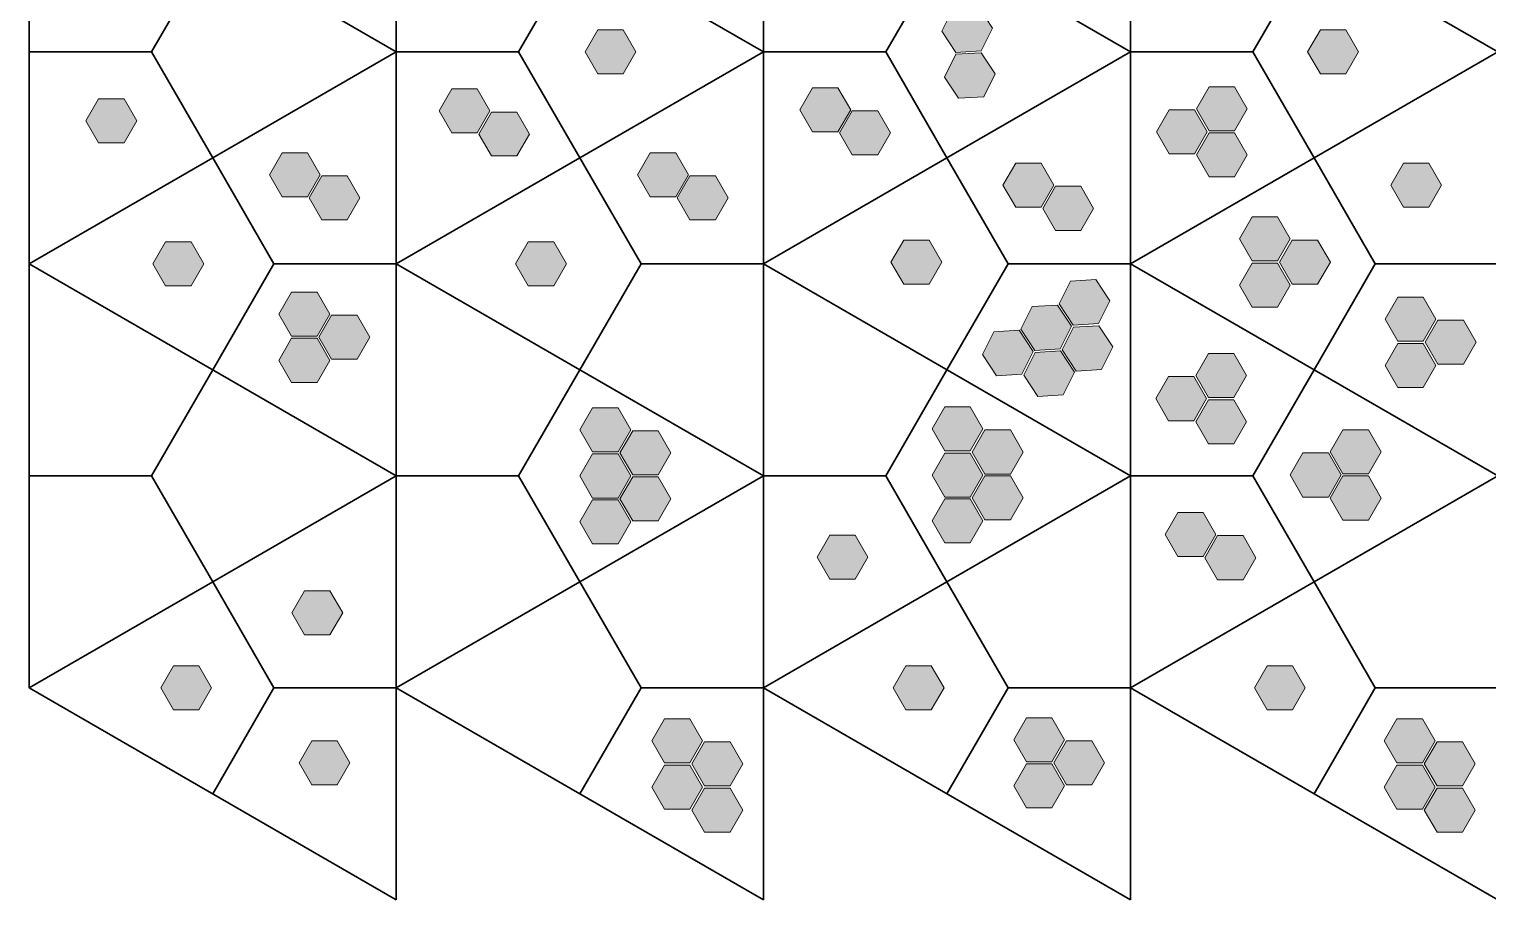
# Model space of a CAD drawing. Header units: centimetres. Extents: x 1.7 to 32, y -24.5 to -2.
# Drawn here: x 1.66 to 18.88, y -24.52 to -14.24 of the extents above; entities that cross this region are included whole.
import ezdxf

# ---------------------------------------------------------------- set-up
doc = ezdxf.new("R2010")
doc.units = ezdxf.units.CM
doc.header["$MEASUREMENT"] = 0
doc.layers.add('Camada 1', color=7, linetype='Continuous', lineweight=0)

msp = doc.modelspace()

# ---------------------------------------------------------------- hatches: boundary and pattern name
at = {"layer": 'Camada 1', "true_color": 0xe61f5b, "transparency": 33554687}
h = msp.add_hatch(color=232, dxfattribs=at)
h.dxf.hatch_style = 2
h.paths.add_polyline_path([(13.03, -14.226), (12.865, -13.976), (12.565, -13.994), (12.431, -14.263), (12.597, -14.513), (12.896, -14.495)])
h = msp.add_hatch(color=232, dxfattribs=at)
h.dxf.hatch_style = 2
h.paths.add_polyline_path([(8.67, -14.247), (8.37, -14.247), (8.22, -14.507), (8.37, -14.767), (8.67, -14.767), (8.82, -14.507)])
h = msp.add_hatch(color=232, dxfattribs=at)
h.dxf.hatch_style = 2
h.paths.add_polyline_path([(17.199, -14.247), (16.899, -14.247), (16.749, -14.507), (16.899, -14.767), (17.199, -14.767), (17.349, -14.507)])
h = msp.add_hatch(color=232, dxfattribs=at)
h.dxf.hatch_style = 2
h.paths.add_polyline_path([(13.061, -14.768), (12.895, -14.517), (12.596, -14.536), (12.462, -14.804), (12.627, -15.054), (12.927, -15.036)])
h = msp.add_hatch(color=232, dxfattribs=at)
h.dxf.hatch_style = 2
h.paths.add_polyline_path([(6.947, -14.943), (6.647, -14.943), (6.497, -15.203), (6.647, -15.463), (6.947, -15.463), (7.097, -15.203)])
h = msp.add_hatch(color=232, dxfattribs=at)
h.dxf.hatch_style = 2
h.paths.add_polyline_path([(11.205, -14.931), (10.905, -14.931), (10.755, -15.191), (10.905, -15.451), (11.205, -15.451), (11.355, -15.191)])
h = msp.add_hatch(color=232, dxfattribs=at)
h.dxf.hatch_style = 2
h.paths.add_polyline_path([(15.586, -14.918), (15.436, -15.178), (15.586, -15.438), (15.886, -15.438), (16.036, -15.178), (15.886, -14.918)])
h = msp.add_hatch(color=232, dxfattribs=at)
h.dxf.hatch_style = 2
h.paths.add_polyline_path([(2.778, -15.06), (2.478, -15.06), (2.328, -15.32), (2.478, -15.579), (2.778, -15.579), (2.928, -15.32)])
h = msp.add_hatch(color=232, dxfattribs=at)
h.dxf.hatch_style = 2
h.paths.add_polyline_path([(7.416, -15.217), (7.116, -15.217), (6.966, -15.477), (7.116, -15.736), (7.416, -15.736), (7.566, -15.477)])
h = msp.add_hatch(color=232, dxfattribs=at)
h.dxf.hatch_style = 2
h.paths.add_polyline_path([(11.674, -15.204), (11.374, -15.204), (11.224, -15.464), (11.374, -15.724), (11.674, -15.724), (11.824, -15.464)])
h = msp.add_hatch(color=232, dxfattribs=at)
h.dxf.hatch_style = 2
h.paths.add_polyline_path([(15.114, -15.191), (14.964, -15.451), (15.114, -15.711), (15.414, -15.711), (15.564, -15.451), (15.414, -15.191)])
h = msp.add_hatch(color=232, dxfattribs=at)
h.dxf.hatch_style = 2
h.paths.add_polyline_path([(15.586, -15.464), (15.436, -15.724), (15.586, -15.983), (15.886, -15.983), (16.036, -15.724), (15.886, -15.464)])
h = msp.add_hatch(color=232, dxfattribs=at)
h.dxf.hatch_style = 2
h.paths.add_polyline_path([(4.944, -15.698), (4.644, -15.698), (4.494, -15.958), (4.644, -16.218), (4.944, -16.218), (5.094, -15.958)])
h = msp.add_hatch(color=232, dxfattribs=at)
h.dxf.hatch_style = 2
h.paths.add_polyline_path([(9.29, -15.698), (8.99, -15.698), (8.84, -15.958), (8.99, -16.218), (9.29, -16.218), (9.44, -15.958)])
h = msp.add_hatch(color=232, dxfattribs=at)
h.dxf.hatch_style = 2
h.paths.add_polyline_path([(13.603, -15.821), (13.303, -15.821), (13.153, -16.081), (13.303, -16.341), (13.603, -16.341), (13.753, -16.081)])
h = msp.add_hatch(color=232, dxfattribs=at)
h.dxf.hatch_style = 2
h.paths.add_polyline_path([(18.18, -15.821), (17.88, -15.821), (17.73, -16.081), (17.88, -16.341), (18.18, -16.341), (18.33, -16.081)])
h = msp.add_hatch(color=232, dxfattribs=at)
h.dxf.hatch_style = 2
h.paths.add_polyline_path([(5.412, -15.971), (5.112, -15.971), (4.962, -16.231), (5.112, -16.491), (5.412, -16.491), (5.562, -16.231)])
h = msp.add_hatch(color=232, dxfattribs=at)
h.dxf.hatch_style = 2
h.paths.add_polyline_path([(9.758, -15.971), (9.458, -15.971), (9.308, -16.231), (9.458, -16.491), (9.758, -16.491), (9.908, -16.231)])
h = msp.add_hatch(color=232, dxfattribs=at)
h.dxf.hatch_style = 2
h.paths.add_polyline_path([(14.072, -16.094), (13.772, -16.094), (13.622, -16.354), (13.772, -16.614), (14.072, -16.614), (14.222, -16.354)])
h = msp.add_hatch(color=232, dxfattribs=at)
h.dxf.hatch_style = 2
h.paths.add_polyline_path([(16.394, -16.455), (16.094, -16.455), (15.944, -16.715), (16.094, -16.975), (16.394, -16.975), (16.544, -16.715)])
h = msp.add_hatch(color=232, dxfattribs=at)
h.dxf.hatch_style = 2
h.paths.add_polyline_path([(3.569, -16.749), (3.269, -16.749), (3.119, -17.009), (3.269, -17.269), (3.569, -17.269), (3.719, -17.009)])
h = msp.add_hatch(color=232, dxfattribs=at)
h.dxf.hatch_style = 2
h.paths.add_polyline_path([(7.85, -16.749), (7.55, -16.749), (7.4, -17.009), (7.55, -17.269), (7.85, -17.269), (8, -17.009)])
h = msp.add_hatch(color=232, dxfattribs=at)
h.dxf.hatch_style = 2
h.paths.add_polyline_path([(12.281, -16.728), (11.981, -16.728), (11.831, -16.988), (11.981, -17.247), (12.281, -17.247), (12.431, -16.988)])
h = msp.add_hatch(color=232, dxfattribs=at)
h.dxf.hatch_style = 2
h.paths.add_polyline_path([(16.867, -16.728), (16.567, -16.728), (16.417, -16.988), (16.567, -17.247), (16.867, -17.247), (17.017, -16.988)])
h = msp.add_hatch(color=232, dxfattribs=at)
h.dxf.hatch_style = 2
h.paths.add_polyline_path([(16.394, -17), (16.094, -17), (15.944, -17.26), (16.094, -17.52), (16.394, -17.52), (16.544, -17.26)])
h = msp.add_hatch(color=232, dxfattribs=at)
h.dxf.hatch_style = 2
h.paths.add_polyline_path([(14.416, -17.444), (14.25, -17.194), (13.951, -17.212), (13.817, -17.481), (13.983, -17.731), (14.282, -17.713)])
h = msp.add_hatch(color=232, dxfattribs=at)
h.dxf.hatch_style = 2
h.paths.add_polyline_path([(5.056, -17.343), (4.756, -17.343), (4.606, -17.603), (4.756, -17.863), (5.056, -17.863), (5.206, -17.603)])
h = msp.add_hatch(color=232, dxfattribs=at)
h.dxf.hatch_style = 2
h.paths.add_polyline_path([(13.961, -17.745), (13.796, -17.495), (13.496, -17.513), (13.362, -17.781), (13.528, -18.032), (13.827, -18.013)])
h = msp.add_hatch(color=232, dxfattribs=at)
h.dxf.hatch_style = 2
h.paths.add_polyline_path([(18.114, -17.403), (17.814, -17.403), (17.664, -17.663), (17.814, -17.922), (18.114, -17.922), (18.264, -17.663)])
h = msp.add_hatch(color=232, dxfattribs=at)
h.dxf.hatch_style = 2
h.paths.add_polyline_path([(5.528, -17.616), (5.228, -17.616), (5.078, -17.876), (5.228, -18.136), (5.528, -18.136), (5.678, -17.876)])
h = msp.add_hatch(color=232, dxfattribs=at)
h.dxf.hatch_style = 2
h.paths.add_polyline_path([(18.587, -17.675), (18.287, -17.675), (18.137, -17.935), (18.287, -18.195), (18.587, -18.195), (18.737, -17.935)])
h = msp.add_hatch(color=232, dxfattribs=at)
h.dxf.hatch_style = 2
h.paths.add_polyline_path([(5.056, -17.888), (4.756, -17.888), (4.606, -18.148), (4.756, -18.408), (5.056, -18.408), (5.206, -18.148)])
h = msp.add_hatch(color=232, dxfattribs=at)
h.dxf.hatch_style = 2
h.paths.add_polyline_path([(13.51, -18.044), (13.344, -17.793), (13.045, -17.812), (12.911, -18.08), (13.077, -18.33), (13.376, -18.312)])
h = msp.add_hatch(color=232, dxfattribs=at)
h.dxf.hatch_style = 2
h.paths.add_polyline_path([(14.45, -17.989), (14.284, -17.739), (13.985, -17.757), (13.851, -18.025), (14.016, -18.276), (14.316, -18.257)])
h = msp.add_hatch(color=232, dxfattribs=at)
h.dxf.hatch_style = 2
h.paths.add_polyline_path([(13.998, -18.288), (13.833, -18.037), (13.533, -18.056), (13.399, -18.324), (13.565, -18.574), (13.864, -18.556)])
h = msp.add_hatch(color=232, dxfattribs=at)
h.dxf.hatch_style = 2
h.paths.add_polyline_path([(15.579, -18.067), (15.429, -18.327), (15.579, -18.586), (15.879, -18.586), (16.029, -18.327), (15.879, -18.067)])
h = msp.add_hatch(color=232, dxfattribs=at)
h.dxf.hatch_style = 2
h.paths.add_polyline_path([(18.114, -17.948), (17.814, -17.948), (17.664, -18.208), (17.814, -18.467), (18.114, -18.467), (18.264, -18.208)])
h = msp.add_hatch(color=232, dxfattribs=at)
h.dxf.hatch_style = 2
h.paths.add_polyline_path([(15.107, -18.34), (14.957, -18.6), (15.107, -18.86), (15.407, -18.86), (15.557, -18.6), (15.407, -18.34)])
h = msp.add_hatch(color=232, dxfattribs=at)
h.dxf.hatch_style = 2
h.paths.add_polyline_path([(8.609, -18.708), (8.309, -18.708), (8.159, -18.968), (8.309, -19.228), (8.609, -19.228), (8.759, -18.968)])
h = msp.add_hatch(color=232, dxfattribs=at)
h.dxf.hatch_style = 2
h.paths.add_polyline_path([(12.767, -18.697), (12.467, -18.697), (12.317, -18.957), (12.467, -19.217), (12.767, -19.217), (12.917, -18.957)])
h = msp.add_hatch(color=232, dxfattribs=at)
h.dxf.hatch_style = 2
h.paths.add_polyline_path([(15.579, -18.613), (15.429, -18.872), (15.579, -19.132), (15.879, -19.132), (16.029, -18.872), (15.879, -18.613)])
h = msp.add_hatch(color=232, dxfattribs=at)
h.dxf.hatch_style = 2
h.paths.add_polyline_path([(9.082, -18.981), (8.782, -18.981), (8.632, -19.241), (8.782, -19.5), (9.082, -19.5), (9.232, -19.241)])
h = msp.add_hatch(color=232, dxfattribs=at)
h.dxf.hatch_style = 2
h.paths.add_polyline_path([(13.24, -18.97), (12.94, -18.97), (12.79, -19.23), (12.94, -19.49), (13.24, -19.49), (13.39, -19.23)])
h = msp.add_hatch(color=232, dxfattribs=at)
h.dxf.hatch_style = 2
h.paths.add_polyline_path([(17.166, -18.968), (17.016, -19.227), (17.166, -19.487), (17.466, -19.487), (17.616, -19.227), (17.466, -18.968)])
h = msp.add_hatch(color=232, dxfattribs=at)
h.dxf.hatch_style = 2
h.paths.add_polyline_path([(8.609, -19.253), (8.309, -19.253), (8.159, -19.513), (8.309, -19.773), (8.609, -19.773), (8.759, -19.513)])
h = msp.add_hatch(color=232, dxfattribs=at)
h.dxf.hatch_style = 2
h.paths.add_polyline_path([(12.767, -19.242), (12.467, -19.242), (12.317, -19.502), (12.467, -19.762), (12.767, -19.762), (12.917, -19.502)])
h = msp.add_hatch(color=232, dxfattribs=at)
h.dxf.hatch_style = 2
h.paths.add_polyline_path([(16.694, -19.241), (16.544, -19.501), (16.694, -19.761), (16.994, -19.761), (17.144, -19.501), (16.994, -19.241)])
h = msp.add_hatch(color=232, dxfattribs=at)
h.dxf.hatch_style = 2
h.paths.add_polyline_path([(9.082, -19.522), (8.782, -19.522), (8.632, -19.782), (8.782, -20.042), (9.082, -20.042), (9.232, -19.782)])
h = msp.add_hatch(color=232, dxfattribs=at)
h.dxf.hatch_style = 2
h.paths.add_polyline_path([(13.24, -19.511), (12.94, -19.511), (12.79, -19.771), (12.94, -20.031), (13.24, -20.031), (13.39, -19.771)])
h = msp.add_hatch(color=232, dxfattribs=at)
h.dxf.hatch_style = 2
h.paths.add_polyline_path([(17.166, -19.513), (17.016, -19.773), (17.166, -20.033), (17.466, -20.033), (17.616, -19.773), (17.466, -19.513)])
h = msp.add_hatch(color=232, dxfattribs=at)
h.dxf.hatch_style = 2
h.paths.add_polyline_path([(8.609, -19.795), (8.309, -19.795), (8.159, -20.054), (8.309, -20.314), (8.609, -20.314), (8.759, -20.054)])
h = msp.add_hatch(color=232, dxfattribs=at)
h.dxf.hatch_style = 2
h.paths.add_polyline_path([(12.767, -19.784), (12.467, -19.784), (12.317, -20.044), (12.467, -20.303), (12.767, -20.303), (12.917, -20.044)])
h = msp.add_hatch(color=232, dxfattribs=at)
h.dxf.hatch_style = 2
h.paths.add_polyline_path([(15.517, -19.944), (15.217, -19.944), (15.067, -20.204), (15.217, -20.464), (15.517, -20.464), (15.667, -20.204)])
h = msp.add_hatch(color=232, dxfattribs=at)
h.dxf.hatch_style = 2
h.paths.add_polyline_path([(11.408, -20.211), (11.108, -20.211), (10.958, -20.471), (11.108, -20.731), (11.408, -20.731), (11.558, -20.471)])
h = msp.add_hatch(color=232, dxfattribs=at)
h.dxf.hatch_style = 2
h.paths.add_polyline_path([(15.986, -20.217), (15.686, -20.217), (15.536, -20.477), (15.686, -20.737), (15.986, -20.737), (16.136, -20.477)])
h = msp.add_hatch(color=232, dxfattribs=at)
h.dxf.hatch_style = 2
h.paths.add_polyline_path([(5.209, -20.868), (4.909, -20.868), (4.759, -21.128), (4.909, -21.388), (5.209, -21.388), (5.359, -21.128)])
h = msp.add_hatch(color=232, dxfattribs=at)
h.dxf.hatch_style = 2
h.paths.add_polyline_path([(3.662, -21.753), (3.362, -21.753), (3.212, -22.013), (3.362, -22.273), (3.662, -22.273), (3.812, -22.013)])
h = msp.add_hatch(color=232, dxfattribs=at)
h.dxf.hatch_style = 2
h.paths.add_polyline_path([(12.307, -21.753), (12.007, -21.753), (11.857, -22.013), (12.007, -22.273), (12.307, -22.273), (12.457, -22.013)])
h = msp.add_hatch(color=232, dxfattribs=at)
h.dxf.hatch_style = 2
h.paths.add_polyline_path([(16.571, -21.753), (16.271, -21.753), (16.121, -22.013), (16.271, -22.273), (16.571, -22.273), (16.721, -22.013)])
h = msp.add_hatch(color=232, dxfattribs=at)
h.dxf.hatch_style = 2
h.paths.add_polyline_path([(9.458, -22.379), (9.158, -22.379), (9.008, -22.639), (9.158, -22.899), (9.458, -22.899), (9.608, -22.639)])
h = msp.add_hatch(color=232, dxfattribs=at)
h.dxf.hatch_style = 2
h.paths.add_polyline_path([(13.73, -22.366), (13.43, -22.366), (13.28, -22.626), (13.43, -22.886), (13.73, -22.886), (13.88, -22.626)])
h = msp.add_hatch(color=232, dxfattribs=at)
h.dxf.hatch_style = 2
h.paths.add_polyline_path([(18.103, -22.379), (17.803, -22.379), (17.653, -22.639), (17.803, -22.899), (18.103, -22.899), (18.253, -22.639)])
h = msp.add_hatch(color=232, dxfattribs=at)
h.dxf.hatch_style = 2
h.paths.add_polyline_path([(5.295, -22.639), (4.995, -22.639), (4.845, -22.899), (4.995, -23.158), (5.295, -23.158), (5.445, -22.899)])
h = msp.add_hatch(color=232, dxfattribs=at)
h.dxf.hatch_style = 2
h.paths.add_polyline_path([(9.931, -22.651), (9.631, -22.651), (9.481, -22.911), (9.631, -23.171), (9.931, -23.171), (10.081, -22.911)])
h = msp.add_hatch(color=232, dxfattribs=at)
h.dxf.hatch_style = 2
h.paths.add_polyline_path([(14.203, -22.639), (13.903, -22.639), (13.753, -22.899), (13.903, -23.158), (14.203, -23.158), (14.353, -22.899)])
h = msp.add_hatch(color=232, dxfattribs=at)
h.dxf.hatch_style = 2
h.paths.add_polyline_path([(18.576, -22.651), (18.276, -22.651), (18.126, -22.911), (18.276, -23.171), (18.576, -23.171), (18.726, -22.911)])
h = msp.add_hatch(color=232, dxfattribs=at)
h.dxf.hatch_style = 2
h.paths.add_polyline_path([(9.458, -22.924), (9.158, -22.924), (9.008, -23.184), (9.158, -23.444), (9.458, -23.444), (9.608, -23.184)])
h = msp.add_hatch(color=232, dxfattribs=at)
h.dxf.hatch_style = 2
h.paths.add_polyline_path([(13.73, -22.911), (13.43, -22.911), (13.28, -23.171), (13.43, -23.431), (13.73, -23.431), (13.88, -23.171)])
h = msp.add_hatch(color=232, dxfattribs=at)
h.dxf.hatch_style = 2
h.paths.add_polyline_path([(18.103, -22.924), (17.803, -22.924), (17.653, -23.184), (17.803, -23.444), (18.103, -23.444), (18.253, -23.184)])
h = msp.add_hatch(color=232, dxfattribs=at)
h.dxf.hatch_style = 2
h.paths.add_polyline_path([(9.931, -23.196), (9.631, -23.196), (9.481, -23.456), (9.631, -23.716), (9.931, -23.716), (10.081, -23.456)])
h = msp.add_hatch(color=232, dxfattribs=at)
h.dxf.hatch_style = 2
h.paths.add_polyline_path([(18.576, -23.196), (18.276, -23.196), (18.126, -23.456), (18.276, -23.716), (18.576, -23.716), (18.726, -23.456)])

# ---------------------------------------------------------------- linework, layer by layer
at = {"layer": 'Camada 1', "color": 250, "lineweight": 35, "true_color": 0x1d1d1b}
for p, q in [((1.658, -12.005), (1.658, -14.507)), ((1.658, -12.005), (5.992, -14.507)), ((5.992, -12.005), (5.992, -14.507)), ((5.992, -12.005), (10.326, -14.507)), ((10.326, -12.005), (10.326, -14.507)), ((10.326, -12.005), (14.659, -14.507)), ((14.659, -12.005), (14.659, -14.507)), ((14.659, -12.005), (18.993, -14.507)), ((1.658, -14.507), (1.658, -17.009)), ((3.103, -14.507), (3.103, -14.507)), ((5.992, -14.507), (3.825, -15.758)), ((5.992, -14.507), (5.992, -17.009)), ((7.436, -14.507), (7.436, -14.507)), ((10.326, -14.507), (8.159, -15.758)), ((10.326, -14.507), (10.326, -17.009)), ((11.77, -14.507), (11.77, -14.507)), ((14.659, -14.507), (12.492, -15.758)), ((14.659, -14.507), (14.659, -17.009)), ((16.104, -14.507), (16.104, -14.507)), ((18.993, -14.507), (16.826, -15.758)), ((1.658, -17.009), (3.825, -15.758)), ((5.992, -17.009), (8.159, -15.758)), ((10.326, -17.009), (12.492, -15.758)), ((14.659, -17.009), (16.826, -15.758)), ((1.658, -17.009), (1.658, -19.511)), ((1.658, -17.009), (5.992, -19.511)), ((4.547, -17.009), (4.547, -17.009)), ((5.992, -17.009), (5.992, -19.511)), ((5.992, -17.009), (10.326, -19.511)), ((8.881, -17.009), (8.881, -17.009)), ((10.326, -17.009), (10.326, -19.511)), ((10.326, -17.009), (14.659, -19.511)), ((13.215, -17.009), (13.215, -17.009)), ((14.659, -17.009), (14.659, -19.511)), ((14.659, -17.009), (18.993, -19.511)), ((17.548, -17.009), (17.548, -17.009)), ((1.658, -19.511), (1.658, -22.013)), ((3.103, -19.511), (3.103, -19.511)), ((5.992, -19.511), (3.825, -20.762)), ((5.992, -19.511), (5.992, -22.013)), ((7.436, -19.511), (7.436, -19.511)), ((10.326, -19.511), (8.159, -20.762)), ((10.326, -19.511), (10.326, -22.013)), ((11.77, -19.511), (11.77, -19.511)), ((14.659, -19.511), (12.492, -20.762)), ((14.659, -19.511), (14.659, -22.013)), ((16.104, -19.511), (16.104, -19.511)), ((18.993, -19.511), (16.826, -20.762)), ((1.658, -22.013), (3.825, -20.762)), ((5.992, -22.013), (8.159, -20.762)), ((10.326, -22.013), (12.492, -20.762)), ((14.659, -22.013), (16.826, -20.762)), ((1.658, -22.013), (5.992, -24.515)), ((4.547, -22.013), (4.547, -22.013)), ((5.992, -24.515), (5.992, -22.013)), ((5.992, -22.013), (10.326, -24.515)), ((8.881, -22.013), (8.881, -22.013)), ((10.326, -24.515), (10.326, -22.013)), ((10.326, -22.013), (14.659, -24.515)), ((13.215, -22.013), (13.215, -22.013)), ((14.659, -24.515), (14.659, -22.013)), ((14.659, -22.013), (18.993, -24.515)), ((17.548, -22.013), (17.548, -22.013))]:
    msp.add_line(p, q, dxfattribs=at)
at = {"layer": 'Camada 1', "color": 232, "lineweight": 35, "true_color": 0xe61f5b}
for p, q in [((3.103, -14.507), (3.825, -13.256)), ((7.436, -14.507), (8.159, -13.256)), ((11.77, -14.507), (12.492, -13.256)), ((16.104, -14.507), (16.826, -13.256)), ((3.103, -14.507), (1.658, -14.507)), ((3.825, -15.758), (3.103, -14.507)), ((7.436, -14.507), (5.992, -14.507)), ((8.159, -15.758), (7.436, -14.507)), ((11.77, -14.507), (10.326, -14.507)), ((12.492, -15.758), (11.77, -14.507)), ((16.104, -14.507), (14.659, -14.507)), ((16.826, -15.758), (16.104, -14.507)), ((3.825, -15.758), (4.547, -17.009)), ((8.159, -15.758), (8.881, -17.009)), ((12.492, -15.758), (13.215, -17.009)), ((16.826, -15.758), (17.548, -17.009)), ((4.547, -17.009), (3.825, -18.26)), ((4.547, -17.009), (5.992, -17.009)), ((8.881, -17.009), (8.159, -18.26)), ((8.881, -17.009), (10.326, -17.009)), ((13.215, -17.009), (12.492, -18.26)), ((13.215, -17.009), (14.659, -17.009)), ((17.548, -17.009), (16.826, -18.26)), ((17.548, -17.009), (18.993, -17.009)), ((3.103, -19.511), (3.825, -18.26)), ((7.436, -19.511), (8.159, -18.26)), ((11.77, -19.511), (12.492, -18.26)), ((16.104, -19.511), (16.826, -18.26)), ((3.103, -19.511), (1.658, -19.511)), ((3.825, -20.762), (3.103, -19.511)), ((7.436, -19.511), (5.992, -19.511)), ((8.159, -20.762), (7.436, -19.511)), ((11.77, -19.511), (10.326, -19.511)), ((12.492, -20.762), (11.77, -19.511)), ((16.104, -19.511), (14.659, -19.511)), ((16.826, -20.762), (16.104, -19.511)), ((3.825, -20.762), (4.547, -22.013)), ((8.159, -20.762), (8.881, -22.013)), ((12.492, -20.762), (13.215, -22.013)), ((16.826, -20.762), (17.548, -22.013)), ((4.547, -22.013), (3.825, -23.264)), ((4.547, -22.013), (5.992, -22.013)), ((8.881, -22.013), (8.159, -23.264)), ((8.881, -22.013), (10.326, -22.013)), ((13.215, -22.013), (12.492, -23.264)), ((13.215, -22.013), (14.659, -22.013)), ((17.548, -22.013), (16.826, -23.264)), ((17.548, -22.013), (18.993, -22.013))]:
    msp.add_line(p, q, dxfattribs=at)
at = {"layer": 'Camada 1', "color": 7, "lineweight": 0, "true_color": 0xffffff}
for p, q in [((5.992, -14.507), (3.825, -15.758)), ((10.326, -14.507), (8.159, -15.758)), ((14.659, -14.507), (12.492, -15.758)), ((18.993, -14.507), (16.826, -15.758)), ((3.825, -15.758), (1.658, -17.009)), ((8.159, -15.758), (5.992, -17.009)), ((12.492, -15.758), (10.326, -17.009)), ((16.826, -15.758), (14.659, -17.009)), ((5.992, -19.511), (3.825, -20.762)), ((10.326, -19.511), (8.159, -20.762)), ((14.659, -19.511), (12.492, -20.762)), ((18.993, -19.511), (16.826, -20.762)), ((3.825, -20.762), (1.658, -22.013)), ((8.159, -20.762), (5.992, -22.013)), ((12.492, -20.762), (10.326, -22.013)), ((16.826, -20.762), (14.659, -22.013))]:
    msp.add_line(p, q, dxfattribs=at)
at = {"layer": 'Camada 1'}
for points in [[(13.03, -14.226), (12.865, -13.976), (12.565, -13.994), (12.431, -14.263), (12.597, -14.513), (12.896, -14.495)], [(8.67, -14.247), (8.37, -14.247), (8.22, -14.507), (8.37, -14.767), (8.67, -14.767), (8.82, -14.507)], [(17.199, -14.247), (16.899, -14.247), (16.749, -14.507), (16.899, -14.767), (17.199, -14.767), (17.349, -14.507)], [(13.061, -14.768), (12.895, -14.517), (12.596, -14.536), (12.462, -14.804), (12.627, -15.054), (12.927, -15.036)], [(6.947, -14.943), (6.647, -14.943), (6.497, -15.203), (6.647, -15.463), (6.947, -15.463), (7.097, -15.203)], [(11.205, -14.931), (10.905, -14.931), (10.755, -15.191), (10.905, -15.451), (11.205, -15.451), (11.355, -15.191)], [(15.586, -14.918), (15.436, -15.178), (15.586, -15.438), (15.886, -15.438), (16.036, -15.178), (15.886, -14.918)], [(2.778, -15.06), (2.478, -15.06), (2.328, -15.32), (2.478, -15.579), (2.778, -15.579), (2.928, -15.32)], [(7.416, -15.217), (7.116, -15.217), (6.966, -15.477), (7.116, -15.736), (7.416, -15.736), (7.566, -15.477)], [(11.674, -15.204), (11.374, -15.204), (11.224, -15.464), (11.374, -15.724), (11.674, -15.724), (11.824, -15.464)], [(15.114, -15.191), (14.964, -15.451), (15.114, -15.711), (15.414, -15.711), (15.564, -15.451), (15.414, -15.191)], [(15.586, -15.464), (15.436, -15.724), (15.586, -15.983), (15.886, -15.983), (16.036, -15.724), (15.886, -15.464)], [(4.944, -15.698), (4.644, -15.698), (4.494, -15.958), (4.644, -16.218), (4.944, -16.218), (5.094, -15.958)], [(9.29, -15.698), (8.99, -15.698), (8.84, -15.958), (8.99, -16.218), (9.29, -16.218), (9.44, -15.958)], [(13.603, -15.821), (13.303, -15.821), (13.153, -16.081), (13.303, -16.341), (13.603, -16.341), (13.753, -16.081)], [(18.18, -15.821), (17.88, -15.821), (17.73, -16.081), (17.88, -16.341), (18.18, -16.341), (18.33, -16.081)], [(5.412, -15.971), (5.112, -15.971), (4.962, -16.231), (5.112, -16.491), (5.412, -16.491), (5.562, -16.231)], [(9.758, -15.971), (9.458, -15.971), (9.308, -16.231), (9.458, -16.491), (9.758, -16.491), (9.908, -16.231)], [(14.072, -16.094), (13.772, -16.094), (13.622, -16.354), (13.772, -16.614), (14.072, -16.614), (14.222, -16.354)], [(16.394, -16.455), (16.094, -16.455), (15.944, -16.715), (16.094, -16.975), (16.394, -16.975), (16.544, -16.715)], [(3.569, -16.749), (3.269, -16.749), (3.119, -17.009), (3.269, -17.269), (3.569, -17.269), (3.719, -17.009)], [(7.85, -16.749), (7.55, -16.749), (7.4, -17.009), (7.55, -17.269), (7.85, -17.269), (8, -17.009)], [(12.281, -16.728), (11.981, -16.728), (11.831, -16.988), (11.981, -17.247), (12.281, -17.247), (12.431, -16.988)], [(16.867, -16.728), (16.567, -16.728), (16.417, -16.988), (16.567, -17.247), (16.867, -17.247), (17.017, -16.988)], [(16.394, -17), (16.094, -17), (15.944, -17.26), (16.094, -17.52), (16.394, -17.52), (16.544, -17.26)], [(14.416, -17.444), (14.25, -17.194), (13.951, -17.212), (13.817, -17.481), (13.983, -17.731), (14.282, -17.713)], [(5.056, -17.343), (4.756, -17.343), (4.606, -17.603), (4.756, -17.863), (5.056, -17.863), (5.206, -17.603)], [(13.961, -17.745), (13.796, -17.495), (13.496, -17.513), (13.362, -17.781), (13.528, -18.032), (13.827, -18.013)], [(18.114, -17.403), (17.814, -17.403), (17.664, -17.663), (17.814, -17.922), (18.114, -17.922), (18.264, -17.663)], [(5.528, -17.616), (5.228, -17.616), (5.078, -17.876), (5.228, -18.136), (5.528, -18.136), (5.678, -17.876)], [(18.587, -17.675), (18.287, -17.675), (18.137, -17.935), (18.287, -18.195), (18.587, -18.195), (18.737, -17.935)], [(5.056, -17.888), (4.756, -17.888), (4.606, -18.148), (4.756, -18.408), (5.056, -18.408), (5.206, -18.148)], [(13.51, -18.044), (13.344, -17.793), (13.045, -17.812), (12.911, -18.08), (13.077, -18.33), (13.376, -18.312)], [(14.45, -17.989), (14.284, -17.739), (13.985, -17.757), (13.851, -18.025), (14.016, -18.276), (14.316, -18.257)], [(13.998, -18.288), (13.833, -18.037), (13.533, -18.056), (13.399, -18.324), (13.565, -18.574), (13.864, -18.556)], [(15.579, -18.067), (15.429, -18.327), (15.579, -18.586), (15.879, -18.586), (16.029, -18.327), (15.879, -18.067)], [(18.114, -17.948), (17.814, -17.948), (17.664, -18.208), (17.814, -18.467), (18.114, -18.467), (18.264, -18.208)], [(15.107, -18.34), (14.957, -18.6), (15.107, -18.86), (15.407, -18.86), (15.557, -18.6), (15.407, -18.34)], [(8.609, -18.708), (8.309, -18.708), (8.159, -18.968), (8.309, -19.228), (8.609, -19.228), (8.759, -18.968)], [(12.767, -18.697), (12.467, -18.697), (12.317, -18.957), (12.467, -19.217), (12.767, -19.217), (12.917, -18.957)], [(15.579, -18.613), (15.429, -18.872), (15.579, -19.132), (15.879, -19.132), (16.029, -18.872), (15.879, -18.613)], [(9.082, -18.981), (8.782, -18.981), (8.632, -19.241), (8.782, -19.5), (9.082, -19.5), (9.232, -19.241)], [(13.24, -18.97), (12.94, -18.97), (12.79, -19.23), (12.94, -19.49), (13.24, -19.49), (13.39, -19.23)], [(17.166, -18.968), (17.016, -19.227), (17.166, -19.487), (17.466, -19.487), (17.616, -19.227), (17.466, -18.968)], [(8.609, -19.253), (8.309, -19.253), (8.159, -19.513), (8.309, -19.773), (8.609, -19.773), (8.759, -19.513)], [(12.767, -19.242), (12.467, -19.242), (12.317, -19.502), (12.467, -19.762), (12.767, -19.762), (12.917, -19.502)], [(16.694, -19.241), (16.544, -19.501), (16.694, -19.761), (16.994, -19.761), (17.144, -19.501), (16.994, -19.241)], [(9.082, -19.522), (8.782, -19.522), (8.632, -19.782), (8.782, -20.042), (9.082, -20.042), (9.232, -19.782)], [(13.24, -19.511), (12.94, -19.511), (12.79, -19.771), (12.94, -20.031), (13.24, -20.031), (13.39, -19.771)], [(17.166, -19.513), (17.016, -19.773), (17.166, -20.033), (17.466, -20.033), (17.616, -19.773), (17.466, -19.513)], [(8.609, -19.795), (8.309, -19.795), (8.159, -20.054), (8.309, -20.314), (8.609, -20.314), (8.759, -20.054)], [(12.767, -19.784), (12.467, -19.784), (12.317, -20.044), (12.467, -20.303), (12.767, -20.303), (12.917, -20.044)], [(15.517, -19.944), (15.217, -19.944), (15.067, -20.204), (15.217, -20.464), (15.517, -20.464), (15.667, -20.204)], [(11.408, -20.211), (11.108, -20.211), (10.958, -20.471), (11.108, -20.731), (11.408, -20.731), (11.558, -20.471)], [(15.986, -20.217), (15.686, -20.217), (15.536, -20.477), (15.686, -20.737), (15.986, -20.737), (16.136, -20.477)], [(5.209, -20.868), (4.909, -20.868), (4.759, -21.128), (4.909, -21.388), (5.209, -21.388), (5.359, -21.128)], [(3.662, -21.753), (3.362, -21.753), (3.212, -22.013), (3.362, -22.273), (3.662, -22.273), (3.812, -22.013)], [(12.307, -21.753), (12.007, -21.753), (11.857, -22.013), (12.007, -22.273), (12.307, -22.273), (12.457, -22.013)], [(16.571, -21.753), (16.271, -21.753), (16.121, -22.013), (16.271, -22.273), (16.571, -22.273), (16.721, -22.013)], [(9.458, -22.379), (9.158, -22.379), (9.008, -22.639), (9.158, -22.899), (9.458, -22.899), (9.608, -22.639)], [(13.73, -22.366), (13.43, -22.366), (13.28, -22.626), (13.43, -22.886), (13.73, -22.886), (13.88, -22.626)], [(18.103, -22.379), (17.803, -22.379), (17.653, -22.639), (17.803, -22.899), (18.103, -22.899), (18.253, -22.639)], [(5.295, -22.639), (4.995, -22.639), (4.845, -22.899), (4.995, -23.158), (5.295, -23.158), (5.445, -22.899)], [(9.931, -22.651), (9.631, -22.651), (9.481, -22.911), (9.631, -23.171), (9.931, -23.171), (10.081, -22.911)], [(14.203, -22.639), (13.903, -22.639), (13.753, -22.899), (13.903, -23.158), (14.203, -23.158), (14.353, -22.899)], [(18.576, -22.651), (18.276, -22.651), (18.126, -22.911), (18.276, -23.171), (18.576, -23.171), (18.726, -22.911)], [(9.458, -22.924), (9.158, -22.924), (9.008, -23.184), (9.158, -23.444), (9.458, -23.444), (9.608, -23.184)], [(13.73, -22.911), (13.43, -22.911), (13.28, -23.171), (13.43, -23.431), (13.73, -23.431), (13.88, -23.171)], [(18.103, -22.924), (17.803, -22.924), (17.653, -23.184), (17.803, -23.444), (18.103, -23.444), (18.253, -23.184)], [(9.931, -23.196), (9.631, -23.196), (9.481, -23.456), (9.631, -23.716), (9.931, -23.716), (10.081, -23.456)], [(18.576, -23.196), (18.276, -23.196), (18.126, -23.456), (18.276, -23.716), (18.576, -23.716), (18.726, -23.456)]]:
    msp.add_lwpolyline(points, close=True, dxfattribs=at)

doc.saveas('drawing.dxf')
